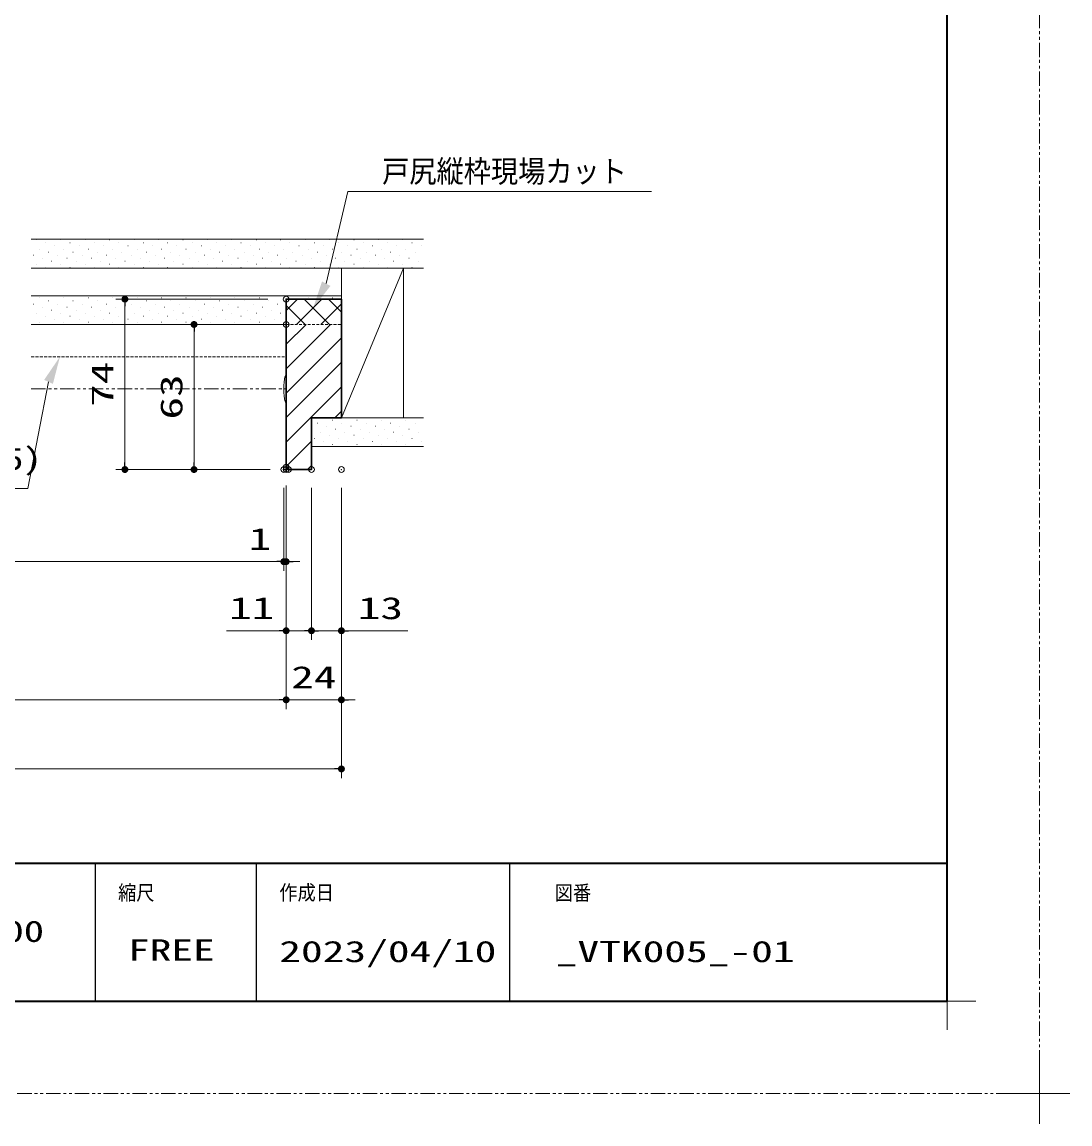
# Model space of a CAD drawing. Units: millimetres, scale not verified. Extents: x -1306 to 1306, y -607 to 607.
# Drawn here: x -54.6 to 400.3, y -607.3 to -128.8 of the extents above; entities that cross this region are included whole.
import ezdxf
from ezdxf.enums import TextEntityAlignment as Align

# ---------------------------------------------------------------- set-up
doc = ezdxf.new("R2010")
doc.units = ezdxf.units.MM
doc.header["$LTSCALE"] = 5
doc.header["$PDMODE"] = 32
doc.header["$PDSIZE"] = 2.5
doc.linetypes.add('USER1', pattern=[2.5, 1.25, -0.25, 0.25, -0.25, 0.25, -0.25])
doc.linetypes.add('USER2', pattern=[0.375, 0.25, -0.125])
for name, color, linetype, lineweight in [('0-1_線(黄)', 2, 'Continuous', 15), ('0-3_陰線', 4, 'USER1', 9), ('0-8_二点鎖線', 4, 'USER1', 9), ('0-B_点線(水)', 4, 'USER2', 9), ('0-D_線(白)', 7, 'Continuous', 30), ('1-0_線(水)', 4, 'Continuous', 9), ('1-1_寸法線', 3, 'Continuous', 13), ('1-2_ハッチング', 6, 'Continuous', 9), ('1-4_DEFPOINTS', 7, 'Continuous', 5), ('1-5_0', 3, 'Continuous', 25), ('1-7_図面枠', 7, 'Continuous', 35), ('1-8_一般', 7, 'Continuous', 5)]:
    doc.layers.add(name, color=color, linetype=linetype, lineweight=lineweight)
doc.styles.add('ＭＳ ゴシック', font='')
doc.styles.get('ＭＳ ゴシック').set_extended_font_data('MS Gothic')

# ---------------------------------------------------------------- blocks, each defined once
blk = doc.blocks.new('_DOT')
at = {"layer": '1-5_0'}
blk.add_line((-2.5, 0), (-5, 0), dxfattribs=at)
for points in [[(0, 0), (-2.5, 0), (-2.48, 0.313)], [(0, 0), (-2.48, -0.313), (-2.5, 0)], [(0, 0), (-2.48, 0.313), (-2.421, 0.622)], [(0, 0), (-2.421, -0.622), (-2.48, -0.313)], [(0, 0), (-2.421, 0.622), (-2.324, 0.92)], [(0, 0), (-2.324, -0.92), (-2.421, -0.622)], [(0, 0), (-2.324, 0.92), (-2.191, 1.204)], [(0, 0), (-2.191, -1.204), (-2.324, -0.92)], [(0, 0), (-2.191, 1.204), (-2.023, 1.469)], [(0, 0), (-2.023, -1.469), (-2.191, -1.204)], [(0, 0), (-2.023, 1.469), (-1.822, 1.711)], [(0, 0), (-1.822, -1.711), (-2.023, -1.469)], [(0, 0), (-1.822, 1.711), (-1.594, 1.926)], [(0, 0), (-1.594, -1.926), (-1.822, -1.711)], [(0, 0), (-1.594, 1.926), (-1.34, 2.111)], [(0, 0), (-1.34, -2.111), (-1.594, -1.926)], [(0, 0), (-1.34, 2.111), (-1.064, 2.262)], [(0, 0), (-1.064, -2.262), (-1.34, -2.111)], [(0, 0), (-1.064, 2.262), (-0.773, 2.378)], [(0, 0), (-0.773, -2.378), (-1.064, -2.262)], [(0, 0), (-0.773, 2.378), (-0.468, 2.456)], [(0, 0), (-0.468, -2.456), (-0.773, -2.378)], [(0, 0), (-0.468, 2.456), (-0.157, 2.495)], [(0, 0), (-0.157, -2.495), (-0.468, -2.456)], [(0, 0), (-0.157, 2.495), (0.157, 2.495)], [(0, 0), (0.157, -2.495), (-0.157, -2.495)], [(0, 0), (0.157, 2.495), (0.468, 2.456)], [(0, 0), (0.468, 2.456), (0.773, 2.378)], [(0, 0), (0.773, 2.378), (1.064, 2.262)], [(0, 0), (1.064, 2.262), (1.34, 2.111)], [(0, 0), (1.34, 2.111), (1.594, 1.926)], [(0, 0), (1.594, 1.926), (1.822, 1.711)], [(0, 0), (1.822, 1.711), (2.023, 1.469)], [(0, 0), (2.023, 1.469), (2.191, 1.204)], [(0, 0), (2.191, 1.204), (2.324, 0.92)], [(0, 0), (2.324, 0.92), (2.421, 0.622)], [(0, 0), (2.421, 0.622), (2.48, 0.313)], [(0, 0), (2.48, 0.313), (2.5, 0)], [(0, 0), (0.468, -2.456), (0.157, -2.495)], [(0, 0), (0.773, -2.378), (0.468, -2.456)], [(0, 0), (1.064, -2.262), (0.773, -2.378)], [(0, 0), (1.34, -2.111), (1.064, -2.262)], [(0, 0), (1.594, -1.926), (1.34, -2.111)], [(0, 0), (1.822, -1.711), (1.594, -1.926)], [(0, 0), (2.023, -1.469), (1.822, -1.711)], [(0, 0), (2.191, -1.204), (2.023, -1.469)], [(0, 0), (2.324, -0.92), (2.191, -1.204)], [(0, 0), (2.421, -0.622), (2.324, -0.92)], [(0, 0), (2.48, -0.313), (2.421, -0.622)], [(0, 0), (2.5, 0), (2.48, -0.313)]]:
    blk.add_solid(points, dxfattribs=at)
blk = doc.blocks.new('グループ-13-1')
at = {"layer": '1-8_一般'}
for p, q in [((62041.6, -14029.5), (62041.6, -13365.5)), ((61709.6, -13697.5), (62373.6, -13697.5))]:
    blk.add_line(p, q, dxfattribs=at)

msp = doc.modelspace()

# ---------------------------------------------------------------- linework, layer by layer
at = {"layer": '0-1_線(黄)'}
for p, q in [((-50.643, -223.112), (119.695, -223.112)), ((-50.643, -235.612), (119.695, -235.612)), ((111.02, -235.612), (84.02, -300.612)), ((84.02, -249.112), (84.02, -235.612)), ((111.02, -235.612), (111.02, -300.612)), ((-50.643, -247.612), (84.02, -247.612)), ((-50.643, -260.112), (60.02, -260.112)), ((84.02, -300.612), (119.695, -300.612)), ((71.02, -313.112), (119.695, -313.112))]:
    msp.add_line(p, q, dxfattribs=at)
at = {"layer": '0-3_陰線'}
for q in [(387.036, 594), (-1292.964, -594)]:
    msp.add_line((387.036, -594), q, dxfattribs=at)
at = {"layer": '0-8_二点鎖線'}
msp.add_line((-50.643, -288.112), (60.02, -288.112), dxfattribs=at)
at = {"layer": '0-B_点線(水)'}
for p, q in [((60.02, -260.112), (84.02, -260.112)), ((84.02, -260.112), (84.02, -274.112)), ((-50.643, -274.112), (60.02, -274.112))]:
    msp.add_line(p, q, dxfattribs=at)
at = {"layer": '0-D_線(白)'}
for p, q in [((60.02, -322.112), (60.02, -249.112)), ((60.02, -249.112), (84.02, -249.112)), ((84.02, -300.612), (84.02, -249.112)), ((84.02, -249.112), (84.02, -300.612)), ((60.02, -274.112), (60.02, -260.112)), ((71.02, -323.112), (71.02, -300.612)), ((71.02, -300.612), (84.02, -300.612)), ((61.02, -323.112), (60.02, -322.112)), ((71.02, -323.112), (61.02, -323.112))]:
    msp.add_line(p, q, dxfattribs=at)
at = {"layer": '1-0_線(水)'}
msp.add_ellipse((60.02, -288.112), major_axis=(0, 6), ratio=0.166667, start_param=6.2831853, end_param=9.424778, dxfattribs=at)
at = {"layer": '1-1_寸法線'}
for p, q in [((52.02, -249.112), (-13.98, -249.112)), ((-9.98, -320.112), (-9.98, -252.112)), ((52.02, -260.112), (16.02, -260.112)), ((20.02, -320.112), (20.02, -263.112)), ((53.02, -323.112), (-13.98, -323.112)), ((53.02, -323.112), (16.02, -323.112)), ((60.02, -330.112), (60.02, -427.112)), ((60.02, -330.112), (60.02, -397.112)), ((59.02, -331.112), (59.02, -367.112)), ((59.02, -331.112), (59.02, -367.112)), ((60.02, -331.112), (60.02, -367.112)), ((60.02, -331.112), (60.02, -427.112)), ((71.02, -331.112), (71.02, -397.112)), ((71.02, -331.112), (71.02, -397.112)), ((84.02, -331.112), (84.02, -457.112)), ((84.02, -331.112), (84.02, -427.112)), ((84.02, -331.112), (84.02, -397.112)), ((-210.98, -363.112), (56.02, -363.112)), ((56.02, -363.112), (42.639, -363.112)), ((60.02, -363.112), (59.02, -363.112)), ((63.02, -363.112), (66.02, -363.112)), ((57.02, -393.112), (34.115, -393.112)), ((71.02, -393.112), (60.02, -393.112)), ((68.02, -393.112), (65.02, -393.112)), ((71.02, -393.112), (84.02, -393.112)), ((74.02, -393.112), (77.02, -393.112)), ((87.02, -393.112), (112.782, -393.112)), ((-510.98, -423.112), (57.02, -423.112)), ((57.02, -423.112), (54.02, -423.112)), ((60.02, -423.112), (84.02, -423.112)), ((87.02, -423.112), (90.02, -423.112)), ((-534.98, -453.112), (81.02, -453.112))]:
    msp.add_line(p, q, dxfattribs=at)
for points in [[(218.603, -202.312), (86.873, -202.312), (77.414, -242.397)], [(-183.855, -331.35), (-52.126, -331.35), (-43.144, -285.043)]]:
    msp.add_lwpolyline(points, dxfattribs=at)
for points in [[(71.75, -252.976), (75.576, -241.414), (79.251, -243.381)], [(-38.191, -274.112), (-41.246, -285.903), (-45.042, -284.183)]]:
    msp.add_solid(points, dxfattribs=at)
at = {"layer": '1-2_ハッチング'}
for p, q in [((-48.432, -223.391), (-48.382, -223.391)), ((-44.455, -224.717), (-44.405, -224.717)), ((-37.826, -223.391), (-37.776, -223.391)), ((-33.848, -224.717), (-33.798, -224.717)), ((-27.219, -223.391), (-27.169, -223.391)), ((-23.241, -224.717), (-23.191, -224.717)), ((-16.612, -223.391), (-16.562, -223.391)), ((-12.635, -224.717), (-12.585, -224.717)), ((-6.006, -223.391), (-5.956, -223.391)), ((-2.028, -224.717), (-1.978, -224.717)), ((4.601, -223.391), (4.651, -223.391)), ((8.578, -224.717), (8.628, -224.717)), ((15.207, -223.391), (15.257, -223.391)), ((19.185, -224.717), (19.235, -224.717)), ((25.814, -223.391), (25.864, -223.391)), ((29.792, -224.717), (29.842, -224.717)), ((36.421, -223.391), (36.471, -223.391)), ((40.398, -224.717), (40.448, -224.717)), ((47.027, -223.391), (47.077, -223.391)), ((51.005, -224.717), (51.055, -224.717)), ((57.634, -223.391), (57.684, -223.391)), ((61.611, -224.717), (61.661, -224.717)), ((68.24, -223.391), (68.29, -223.391)), ((72.218, -224.717), (72.268, -224.717)), ((78.847, -223.391), (78.897, -223.391)), ((82.825, -224.717), (82.875, -224.717)), ((89.454, -223.391), (89.504, -223.391)), ((93.431, -224.717), (93.481, -224.717)), ((100.06, -223.391), (100.11, -223.391)), ((104.038, -224.717), (104.088, -224.717)), ((110.667, -223.391), (110.717, -223.391)), ((114.644, -224.717), (114.694, -224.717)), ((-47.106, -227.369), (-47.056, -227.369)), ((-43.129, -228.694), (-43.079, -228.694)), ((-40.477, -226.043), (-40.427, -226.043)), ((-36.5, -227.369), (-36.45, -227.369)), ((-32.522, -228.694), (-32.472, -228.694)), ((-29.871, -226.043), (-29.821, -226.043)), ((-25.893, -227.369), (-25.843, -227.369)), ((-21.916, -228.694), (-21.866, -228.694)), ((-19.264, -226.043), (-19.214, -226.043)), ((-15.287, -227.369), (-15.237, -227.369)), ((-11.309, -228.694), (-11.259, -228.694)), ((-8.657, -226.043), (-8.607, -226.043)), ((-4.68, -227.369), (-4.63, -227.369)), ((-0.702, -228.694), (-0.652, -228.694)), ((1.949, -226.043), (1.999, -226.043)), ((5.927, -227.369), (5.977, -227.369)), ((9.904, -228.694), (9.954, -228.694)), ((12.556, -226.043), (12.606, -226.043)), ((16.533, -227.369), (16.583, -227.369)), ((20.511, -228.694), (20.561, -228.694)), ((23.162, -226.043), (23.212, -226.043)), ((27.14, -227.369), (27.19, -227.369)), ((31.117, -228.694), (31.167, -228.694)), ((33.769, -226.043), (33.819, -226.043)), ((37.746, -227.369), (37.796, -227.369)), ((41.724, -228.694), (41.774, -228.694)), ((44.376, -226.043), (44.426, -226.043)), ((48.353, -227.369), (48.403, -227.369)), ((52.331, -228.694), (52.381, -228.694)), ((54.982, -226.043), (55.032, -226.043)), ((58.96, -227.369), (59.01, -227.369)), ((62.937, -228.694), (62.987, -228.694)), ((65.589, -226.043), (65.639, -226.043)), ((69.566, -227.369), (69.616, -227.369)), ((73.544, -228.694), (73.594, -228.694)), ((76.195, -226.043), (76.245, -226.043)), ((80.173, -227.369), (80.223, -227.369)), ((84.15, -228.694), (84.2, -228.694)), ((86.802, -226.043), (86.852, -226.043)), ((90.779, -227.369), (90.829, -227.369)), ((94.757, -228.694), (94.807, -228.694)), ((97.409, -226.043), (97.459, -226.043)), ((101.386, -227.369), (101.436, -227.369)), ((105.364, -228.694), (105.414, -228.694)), ((108.015, -226.043), (108.065, -226.043)), ((111.993, -227.369), (112.043, -227.369)), ((115.97, -228.694), (116.02, -228.694)), ((118.622, -226.043), (118.672, -226.043)), ((-49.758, -230.02), (-49.708, -230.02)), ((-48.432, -233.998), (-48.382, -233.998)), ((-45.781, -231.346), (-45.731, -231.346)), ((-41.803, -232.672), (-41.753, -232.672)), ((-39.151, -230.02), (-39.101, -230.02)), ((-37.826, -233.998), (-37.776, -233.998)), ((-35.174, -231.346), (-35.124, -231.346)), ((-31.196, -232.672), (-31.146, -232.672)), ((-28.545, -230.02), (-28.495, -230.02)), ((-27.219, -233.998), (-27.169, -233.998)), ((-24.567, -231.346), (-24.517, -231.346)), ((-20.59, -232.672), (-20.54, -232.672)), ((-17.938, -230.02), (-17.888, -230.02)), ((-16.612, -233.998), (-16.562, -233.998)), ((-13.961, -231.346), (-13.911, -231.346)), ((-9.983, -232.672), (-9.933, -232.672)), ((-7.332, -230.02), (-7.282, -230.02)), ((-6.006, -233.998), (-5.956, -233.998)), ((-3.354, -231.346), (-3.304, -231.346)), ((0.623, -232.672), (0.673, -232.672)), ((3.275, -230.02), (3.325, -230.02)), ((4.601, -233.998), (4.651, -233.998)), ((7.252, -231.346), (7.302, -231.346)), ((11.23, -232.672), (11.28, -232.672)), ((13.882, -230.02), (13.932, -230.02)), ((15.207, -233.998), (15.257, -233.998)), ((17.859, -231.346), (17.909, -231.346)), ((21.837, -232.672), (21.887, -232.672)), ((24.488, -230.02), (24.538, -230.02)), ((25.814, -233.998), (25.864, -233.998)), ((28.466, -231.346), (28.516, -231.346)), ((32.443, -232.672), (32.493, -232.672)), ((35.095, -230.02), (35.145, -230.02)), ((36.421, -233.998), (36.471, -233.998)), ((39.072, -231.346), (39.122, -231.346)), ((43.05, -232.672), (43.1, -232.672)), ((45.701, -230.02), (45.751, -230.02)), ((47.027, -233.998), (47.077, -233.998)), ((49.679, -231.346), (49.729, -231.346)), ((53.656, -232.672), (53.706, -232.672)), ((56.308, -230.02), (56.358, -230.02)), ((57.634, -233.998), (57.684, -233.998)), ((60.285, -231.346), (60.335, -231.346)), ((64.263, -232.672), (64.313, -232.672)), ((66.915, -230.02), (66.965, -230.02)), ((68.24, -233.998), (68.29, -233.998)), ((70.892, -231.346), (70.942, -231.346)), ((74.87, -232.672), (74.92, -232.672)), ((77.521, -230.02), (77.571, -230.02)), ((78.847, -233.998), (78.897, -233.998)), ((81.499, -231.346), (81.549, -231.346)), ((85.476, -232.672), (85.526, -232.672)), ((88.128, -230.02), (88.178, -230.02)), ((89.454, -233.998), (89.504, -233.998)), ((92.105, -231.346), (92.155, -231.346)), ((96.083, -232.672), (96.133, -232.672)), ((98.734, -230.02), (98.784, -230.02)), ((100.06, -233.998), (100.11, -233.998)), ((102.712, -231.346), (102.762, -231.346)), ((106.689, -232.672), (106.739, -232.672)), ((109.341, -230.02), (109.391, -230.02)), ((110.667, -233.998), (110.717, -233.998)), ((113.319, -231.346), (113.369, -231.346)), ((117.296, -232.672), (117.346, -232.672)), ((-44.455, -235.323), (-44.405, -235.323)), ((-33.848, -235.323), (-33.798, -235.323)), ((-23.241, -235.323), (-23.191, -235.323)), ((-12.635, -235.323), (-12.585, -235.323)), ((-2.028, -235.323), (-1.978, -235.323)), ((8.578, -235.323), (8.628, -235.323)), ((19.185, -235.323), (19.235, -235.323)), ((29.792, -235.323), (29.842, -235.323)), ((40.398, -235.323), (40.448, -235.323)), ((51.005, -235.323), (51.055, -235.323)), ((61.611, -235.323), (61.661, -235.323)), ((72.218, -235.323), (72.268, -235.323)), ((82.825, -235.323), (82.875, -235.323)), ((93.431, -235.323), (93.481, -235.323)), ((104.038, -235.323), (104.088, -235.323)), ((114.644, -235.323), (114.694, -235.323)), ((-47.106, -248.582), (-47.056, -248.582)), ((-36.5, -248.582), (-36.45, -248.582)), ((-25.893, -248.582), (-25.843, -248.582)), ((-15.287, -248.582), (-15.237, -248.582)), ((-4.68, -248.582), (-4.63, -248.582)), ((5.927, -248.582), (5.977, -248.582)), ((16.533, -248.582), (16.583, -248.582)), ((27.14, -248.582), (27.19, -248.582)), ((37.746, -248.582), (37.796, -248.582)), ((48.353, -248.582), (48.403, -248.582)), ((58.96, -248.582), (59.01, -248.582)), ((69.566, -248.582), (69.616, -248.582)), ((80.173, -248.582), (80.223, -248.582)), ((-49.758, -251.233), (-49.708, -251.233)), ((-45.781, -252.559), (-45.731, -252.559)), ((-43.129, -249.908), (-43.079, -249.908)), ((-39.151, -251.233), (-39.101, -251.233)), ((-35.174, -252.559), (-35.124, -252.559)), ((-32.522, -249.908), (-32.472, -249.908)), ((-28.545, -251.233), (-28.495, -251.233)), ((-24.567, -252.559), (-24.517, -252.559)), ((-21.916, -249.908), (-21.866, -249.908)), ((-17.938, -251.233), (-17.888, -251.233)), ((-13.961, -252.559), (-13.911, -252.559)), ((-11.309, -249.908), (-11.259, -249.908)), ((-7.332, -251.233), (-7.282, -251.233)), ((-3.354, -252.559), (-3.304, -252.559)), ((-0.702, -249.908), (-0.652, -249.908)), ((3.275, -251.233), (3.325, -251.233)), ((7.252, -252.559), (7.302, -252.559)), ((9.904, -249.908), (9.954, -249.908)), ((13.882, -251.233), (13.932, -251.233)), ((17.859, -252.559), (17.909, -252.559)), ((20.511, -249.908), (20.561, -249.908)), ((24.488, -251.233), (24.538, -251.233)), ((28.466, -252.559), (28.516, -252.559)), ((31.117, -249.908), (31.167, -249.908)), ((35.095, -251.233), (35.145, -251.233)), ((39.072, -252.559), (39.122, -252.559)), ((41.724, -249.908), (41.774, -249.908)), ((45.701, -251.233), (45.751, -251.233)), ((49.679, -252.559), (49.729, -252.559)), ((52.331, -249.908), (52.381, -249.908)), ((56.308, -251.233), (56.358, -251.233)), ((60.02, -254.008), (64.916, -249.112)), ((68.207, -260.112), (60.02, -251.925)), ((64.523, -260.112), (75.523, -249.112)), ((78.814, -260.112), (67.814, -249.112)), ((75.129, -260.112), (84.02, -251.222)), ((84.02, -254.712), (78.42, -249.112)), ((-48.432, -255.211), (-48.382, -255.211)), ((-44.455, -256.537), (-44.405, -256.537)), ((-41.803, -253.885), (-41.753, -253.885)), ((-40.477, -257.862), (-40.427, -257.862)), ((-37.826, -255.211), (-37.776, -255.211)), ((-33.848, -256.537), (-33.798, -256.537)), ((-31.196, -253.885), (-31.146, -253.885)), ((-29.871, -257.862), (-29.821, -257.862)), ((-27.219, -255.211), (-27.169, -255.211)), ((-23.241, -256.537), (-23.191, -256.537)), ((-20.59, -253.885), (-20.54, -253.885)), ((-19.264, -257.862), (-19.214, -257.862)), ((-16.612, -255.211), (-16.562, -255.211)), ((-12.635, -256.537), (-12.585, -256.537)), ((-9.983, -253.885), (-9.933, -253.885)), ((-8.657, -257.862), (-8.607, -257.862)), ((-6.006, -255.211), (-5.956, -255.211)), ((-2.028, -256.537), (-1.978, -256.537)), ((0.623, -253.885), (0.673, -253.885)), ((1.949, -257.862), (1.999, -257.862)), ((4.601, -255.211), (4.651, -255.211)), ((8.578, -256.537), (8.628, -256.537)), ((11.23, -253.885), (11.28, -253.885)), ((12.556, -257.862), (12.606, -257.862)), ((15.207, -255.211), (15.257, -255.211)), ((19.185, -256.537), (19.235, -256.537)), ((21.837, -253.885), (21.887, -253.885)), ((23.162, -257.862), (23.212, -257.862)), ((25.814, -255.211), (25.864, -255.211)), ((29.792, -256.537), (29.842, -256.537)), ((32.443, -253.885), (32.493, -253.885)), ((33.769, -257.862), (33.819, -257.862)), ((36.421, -255.211), (36.471, -255.211)), ((40.398, -256.537), (40.448, -256.537)), ((43.05, -253.885), (43.1, -253.885)), ((44.376, -257.862), (44.426, -257.862)), ((47.027, -255.211), (47.077, -255.211)), ((51.005, -256.537), (51.055, -256.537)), ((53.656, -253.885), (53.706, -253.885)), ((54.982, -257.862), (55.032, -257.862)), ((57.634, -255.211), (57.684, -255.211)), ((-47.106, -259.188), (-47.056, -259.188)), ((-36.5, -259.188), (-36.45, -259.188)), ((-25.893, -259.188), (-25.843, -259.188)), ((-15.287, -259.188), (-15.237, -259.188)), ((-4.68, -259.188), (-4.63, -259.188)), ((5.927, -259.188), (5.977, -259.188)), ((16.533, -259.188), (16.583, -259.188)), ((27.14, -259.188), (27.19, -259.188)), ((37.746, -259.188), (37.796, -259.188)), ((48.353, -259.188), (48.403, -259.188)), ((58.96, -259.188), (59.01, -259.188)), ((60.02, -268.734), (68.642, -260.112)), ((60.02, -279.341), (79.249, -260.112)), ((60.02, -289.948), (84.02, -265.948)), ((60.02, -300.554), (84.02, -276.554)), ((60.02, -311.161), (84.02, -287.161)), ((81.175, -300.612), (84.02, -297.768)), ((73.544, -302.941), (73.594, -302.941)), ((77.521, -304.266), (77.571, -304.266)), ((80.173, -301.615), (80.223, -301.615)), ((81.499, -305.592), (81.549, -305.592)), ((84.15, -302.941), (84.2, -302.941)), ((88.128, -304.266), (88.178, -304.266)), ((90.779, -301.615), (90.829, -301.615)), ((92.105, -305.592), (92.155, -305.592)), ((94.757, -302.941), (94.807, -302.941)), ((98.734, -304.266), (98.784, -304.266)), ((101.386, -301.615), (101.436, -301.615)), ((102.712, -305.592), (102.762, -305.592)), ((105.364, -302.941), (105.414, -302.941)), ((109.341, -304.266), (109.391, -304.266)), ((111.993, -301.615), (112.043, -301.615)), ((113.319, -305.592), (113.369, -305.592)), ((115.97, -302.941), (116.02, -302.941)), ((60.02, -321.768), (71.02, -310.768)), ((72.218, -309.57), (72.268, -309.57)), ((74.87, -306.918), (74.92, -306.918)), ((76.195, -310.896), (76.245, -310.896)), ((78.847, -308.244), (78.897, -308.244)), ((82.825, -309.57), (82.875, -309.57)), ((85.476, -306.918), (85.526, -306.918)), ((86.802, -310.896), (86.852, -310.896)), ((89.454, -308.244), (89.504, -308.244)), ((93.431, -309.57), (93.481, -309.57)), ((96.083, -306.918), (96.133, -306.918)), ((97.409, -310.896), (97.459, -310.896)), ((100.06, -308.244), (100.11, -308.244)), ((104.038, -309.57), (104.088, -309.57)), ((106.689, -306.918), (106.739, -306.918)), ((108.015, -310.896), (108.065, -310.896)), ((110.667, -308.244), (110.717, -308.244)), ((114.644, -309.57), (114.694, -309.57)), ((117.296, -306.918), (117.346, -306.918)), ((118.622, -310.896), (118.672, -310.896)), ((80.173, -312.221), (80.223, -312.221)), ((90.779, -312.221), (90.829, -312.221)), ((101.386, -312.221), (101.436, -312.221)), ((111.993, -312.221), (112.043, -312.221)), ((69.282, -323.112), (71.02, -321.374))]:
    msp.add_line(p, q, dxfattribs=at)
at = {"layer": '1-4_DEFPOINTS'}
for p, q in [((347.036, -566.45), (347.036, -541.55)), ((334.586, -554), (359.486, -554))]:
    msp.add_line(p, q, dxfattribs=at)
for p in [(-9.98, -249.112), (60.02, -249.112), (20.02, -260.112), (60.02, -260.112), (59.02, -323.112), (60.02, -322.112), (60.02, -323.112), (61.02, -323.112), (71.02, -323.112), (71.02, -323.112), (84.02, -323.112), (59.02, -363.112), (60.02, -363.112), (71.02, -393.112), (84.02, -393.112), (60.02, -423.112), (84.02, -423.112), (84.02, -453.112)]:
    msp.add_point(p, dxfattribs=at)
at = {"layer": '1-5_0', "color": 7}
for p, q in [((-22.964, -494), (-22.964, -554)), ((47.036, -494), (47.036, -554)), ((157.036, -494), (157.036, -554))]:
    msp.add_line(p, q, dxfattribs=at)
at = {"layer": '1-7_図面枠'}
msp.add_line((-1252.964, -494), (347.036, -494), dxfattribs=at)
msp.add_lwpolyline([(-1252.964, -554), (347.036, -554), (347.036, 554), (-1252.964, 554)], close=True, dxfattribs=at)

# ---------------------------------------------------------------- block references
at = {"layer": '0-3_陰線', "xscale": 0.04, "yscale": 0.04}
msp.add_blockref('グループ-13-1', (-2094.629, -46.1), dxfattribs=at)
at = {"layer": '1-1_寸法線', "xscale": 0.6, "yscale": 0.6}
for p, rotation in [((-9.98, -249.112), 90), ((20.02, -260.112), 90), ((-9.98, -323.112), 270), ((20.02, -323.112), 270), ((60.02, -363.112), 180), ((71.02, -393.112), 180), ((84.02, -393.112), 180), ((84.02, -423.112), 180)]:
    msp.add_blockref('_DOT', p, dxfattribs=dict(at, rotation=rotation))
for p in [(59.02, -363.112), (59.02, -363.112), (60.02, -393.112), (71.02, -393.112), (60.02, -423.112), (60.02, -423.112), (84.02, -453.112)]:
    msp.add_blockref('_DOT', p, dxfattribs=at)

# ---------------------------------------------------------------- texts
at = {"layer": '1-1_寸法線', "style": 'ＭＳ ゴシック'}
for s, height, width, p in [('戸尻縦枠現場カット', 9.621, 0.9, (101.673, -201.29)), ('天井押縁(12×13.5)', 9.621, 1.2, (-187.749, -326.115)), ('1', 9.604, 1.5, (43.782, -360.963)), ('11', 9.604, 1.5, (35.258, -390.963)), ('13', 9.604, 1.5, (91.163, -390.963)), ('24', 9.604, 1.5, (62.258, -420.963))]:
    msp.add_text(s, height=height, dxfattribs=dict(at, width=width)).set_placement(p, align=Align.BOTTOM_LEFT)
at = {"layer": '1-1_寸法線', "style": 'ＭＳ ゴシック', "width": 1.5}
for s, p in [('74', (-12.13, -295.874)), ('63', (17.87, -301.374))]:
    msp.add_text(s, height=9.604, rotation=90, dxfattribs=at).set_placement(p, align=Align.BOTTOM_LEFT)
at = {"layer": '1-7_図面枠', "style": 'ＭＳ ゴシック'}
for s, height, width, p in [('縮尺', 6.452, 0.9, (-12.964, -512.038)), ('作成日', 6.452, 0.9, (57.036, -511.963)), ('図番', 6.452, 0.9, (176.633, -512.073)), ('W1190×H2401～2700', 9.236, 1.4, (-203.459, -531.009)), ('FREE', 9.238, 1.5, (-8.664, -539.129)), ('2023/04/10', 9.238, 1.5, (57.036, -539.776)), ('_VTK005_-01', 9.238, 1.5, (177.071, -539.776))]:
    msp.add_text(s, height=height, dxfattribs=dict(at, width=width)).set_placement(p, align=Align.BOTTOM_LEFT)

doc.saveas('drawing.dxf')
